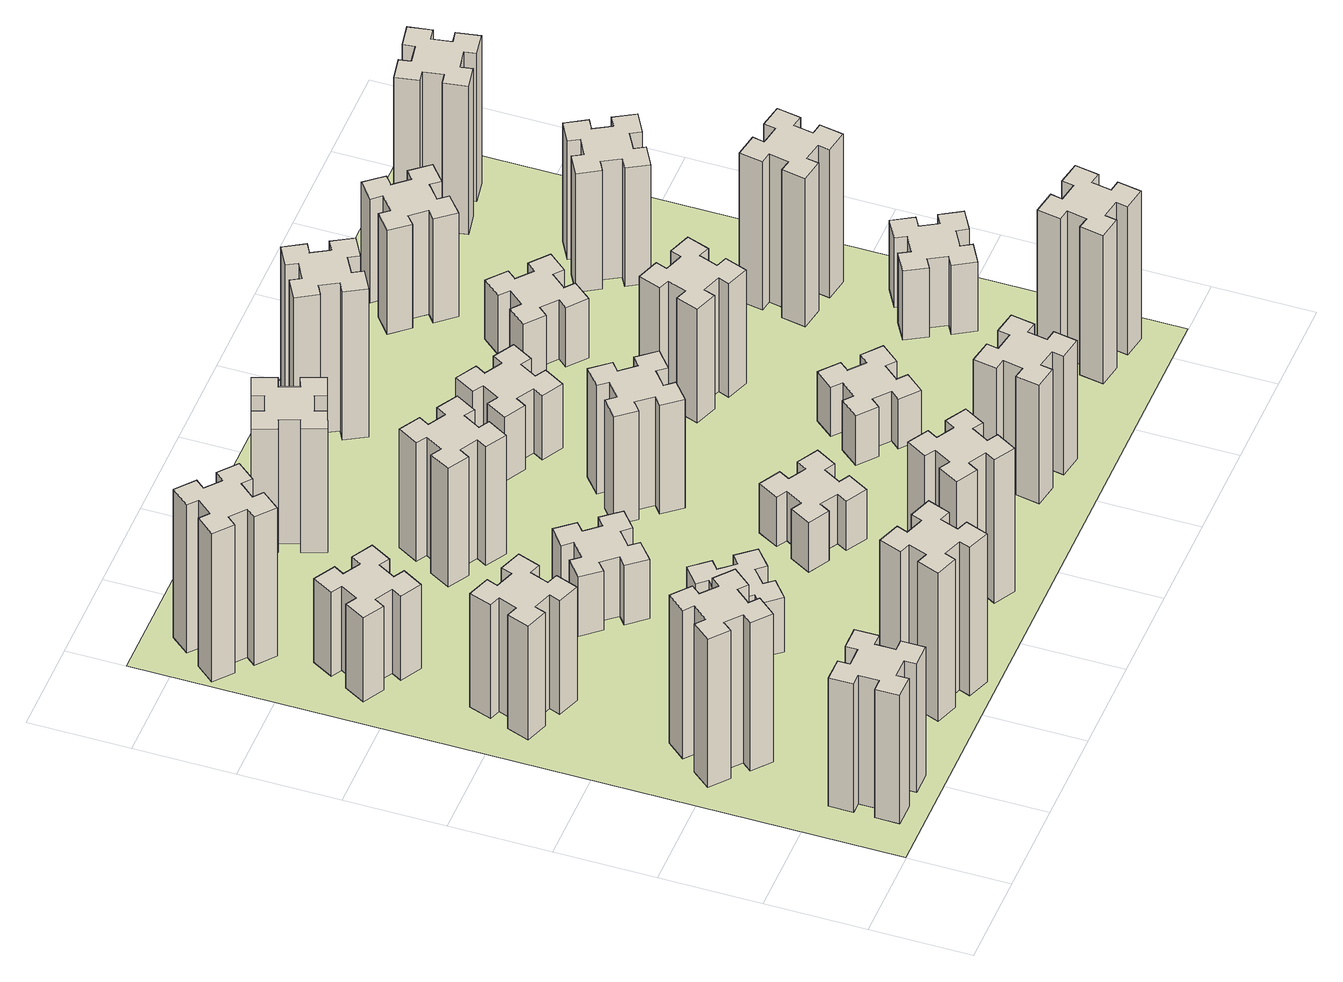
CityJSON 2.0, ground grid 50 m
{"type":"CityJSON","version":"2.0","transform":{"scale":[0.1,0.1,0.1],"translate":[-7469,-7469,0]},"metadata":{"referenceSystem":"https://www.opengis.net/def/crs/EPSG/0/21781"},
"CityObjects":{
"building1":{"type":"Building","attributes":{"class":"1000","function":"1000","usage":"1000","yearOfConstruction":2016,"roofType":"1000","measuredHeight":78,"storeysAboveGround":30,"storeysBelowGround":0},"geometry":[{"type":"Solid","lod":"1","boundaries":[[[[0,1,2,3,4,5,6,7,8,9,10,11,12,13,14,15,16,17,18,19]],[[17,16,20,21]],[[16,15,22,20]],[[15,14,23,22]],[[14,13,24,23]],[[13,12,25,24]],[[12,11,26,25]],[[11,10,27,26]],[[10,9,28,27]],[[9,8,29,28]],[[8,7,30,29]],[[7,6,31,30]],[[6,5,32,31]],[[5,4,33,32]],[[4,3,34,33]],[[3,2,35,34]],[[2,1,36,35]],[[1,0,37,36]],[[0,19,38,37]],[[19,18,39,38]],[[18,17,21,39]],[[24,25,26,27,28,29,30,31,32,33,34,35,36,37,38,39,21,20,22,23]]]]}]},
"building2":{"type":"Building","attributes":{"class":"1000","function":"1000","usage":"1000","yearOfConstruction":2016,"roofType":"1000","measuredHeight":90,"storeysAboveGround":30,"storeysBelowGround":0},"geometry":[{"type":"Solid","lod":"1","boundaries":[[[[40,41,42,43,44,45,46,47,48,49,50,51,52,53,54,55,56,57,58,59]],[[57,56,60,61]],[[56,55,62,60]],[[55,54,63,62]],[[54,53,64,63]],[[53,52,65,64]],[[52,51,66,65]],[[51,50,67,66]],[[50,49,68,67]],[[49,48,69,68]],[[48,47,70,69]],[[47,46,71,70]],[[46,45,72,71]],[[45,44,73,72]],[[44,43,74,73]],[[43,42,75,74]],[[42,41,76,75]],[[41,40,77,76]],[[40,59,78,77]],[[59,58,79,78]],[[58,57,61,79]],[[64,65,66,67,68,69,70,71,72,73,74,75,76,77,78,79,61,60,62,63]]]]}]},
"building3":{"type":"Building","attributes":{"class":"1000","function":"1000","usage":"1000","yearOfConstruction":2016,"roofType":"1000","measuredHeight":69,"storeysAboveGround":30,"storeysBelowGround":0},"geometry":[{"type":"Solid","lod":"1","boundaries":[[[[80,81,82,83,84,85,86,87,88,89,90,91,92,93,94,95,96,97,98,99]],[[97,96,100,101]],[[96,95,102,100]],[[95,94,103,102]],[[94,93,104,103]],[[93,92,105,104]],[[92,91,106,105]],[[91,90,107,106]],[[90,89,108,107]],[[89,88,109,108]],[[88,87,110,109]],[[87,86,111,110]],[[86,85,112,111]],[[85,84,113,112]],[[84,83,114,113]],[[83,82,115,114]],[[82,81,116,115]],[[81,80,117,116]],[[80,99,118,117]],[[99,98,119,118]],[[98,97,101,119]],[[104,105,106,107,108,109,110,111,112,113,114,115,116,117,118,119,101,100,102,103]]]]}]},
"building4":{"type":"Building","attributes":{"class":"1000","function":"1000","usage":"1000","yearOfConstruction":2016,"roofType":"1000","measuredHeight":51,"storeysAboveGround":30,"storeysBelowGround":0},"geometry":[{"type":"Solid","lod":"1","boundaries":[[[[120,121,122,123,124,125,126,127,128,129,130,131,132,133,134,135,136,137,138,139]],[[137,136,140,141]],[[136,135,142,140]],[[135,134,143,142]],[[134,133,144,143]],[[133,132,145,144]],[[132,131,146,145]],[[131,130,147,146]],[[130,129,148,147]],[[129,128,149,148]],[[128,127,150,149]],[[127,126,151,150]],[[126,125,152,151]],[[125,124,153,152]],[[124,123,154,153]],[[123,122,155,154]],[[122,121,156,155]],[[121,120,157,156]],[[120,139,158,157]],[[139,138,159,158]],[[138,137,141,159]],[[144,145,146,147,148,149,150,151,152,153,154,155,156,157,158,159,141,140,142,143]]]]}]},
"building5":{"type":"Building","attributes":{"class":"1000","function":"1000","usage":"1000","yearOfConstruction":2016,"roofType":"1000","measuredHeight":90,"storeysAboveGround":30,"storeysBelowGround":0},"geometry":[{"type":"Solid","lod":"1","boundaries":[[[[160,161,162,163,164,165,166,167,168,169,170,171,172,173,174,175,176,177,178,179]],[[177,176,180,181]],[[176,175,182,180]],[[175,174,183,182]],[[174,173,184,183]],[[173,172,185,184]],[[172,171,186,185]],[[171,170,187,186]],[[170,169,188,187]],[[169,168,189,188]],[[168,167,190,189]],[[167,166,191,190]],[[166,165,192,191]],[[165,164,193,192]],[[164,163,194,193]],[[163,162,195,194]],[[162,161,196,195]],[[161,160,197,196]],[[160,179,198,197]],[[179,178,199,198]],[[178,177,181,199]],[[184,185,186,187,188,189,190,191,192,193,194,195,196,197,198,199,181,180,182,183]]]]}]},
"building6":{"type":"Building","attributes":{"class":"1000","function":"1000","usage":"1000","yearOfConstruction":2016,"roofType":"1000","measuredHeight":90,"storeysAboveGround":30,"storeysBelowGround":0},"geometry":[{"type":"Solid","lod":"1","boundaries":[[[[200,201,202,203,204,205,206,207,208,209,210,211,212,213,214,215,216,217,218,219]],[[217,216,220,221]],[[216,215,222,220]],[[215,214,223,222]],[[214,213,224,223]],[[213,212,225,224]],[[212,211,226,225]],[[211,210,227,226]],[[210,209,228,227]],[[209,208,229,228]],[[208,207,230,229]],[[207,206,231,230]],[[206,205,232,231]],[[205,204,233,232]],[[204,203,234,233]],[[203,202,235,234]],[[202,201,236,235]],[[201,200,237,236]],[[200,219,238,237]],[[219,218,239,238]],[[218,217,221,239]],[[224,225,226,227,228,229,230,231,232,233,234,235,236,237,238,239,221,220,222,223]]]]}]},
"building7":{"type":"Building","attributes":{"class":"1000","function":"1000","usage":"1000","yearOfConstruction":2016,"roofType":"1000","measuredHeight":33,"storeysAboveGround":30,"storeysBelowGround":0},"geometry":[{"type":"Solid","lod":"1","boundaries":[[[[240,241,242,243,244,245,246,247,248,249,250,251,252,253,254,255,256,257,258,259]],[[257,256,260,261]],[[256,255,262,260]],[[255,254,263,262]],[[254,253,264,263]],[[253,252,265,264]],[[252,251,266,265]],[[251,250,267,266]],[[250,249,268,267]],[[249,248,269,268]],[[248,247,270,269]],[[247,246,271,270]],[[246,245,272,271]],[[245,244,273,272]],[[244,243,274,273]],[[243,242,275,274]],[[242,241,276,275]],[[241,240,277,276]],[[240,259,278,277]],[[259,258,279,278]],[[258,257,261,279]],[[264,265,266,267,268,269,270,271,272,273,274,275,276,277,278,279,261,260,262,263]]]]}]},
"building8":{"type":"Building","attributes":{"class":"1000","function":"1000","usage":"1000","yearOfConstruction":2016,"roofType":"1000","measuredHeight":36,"storeysAboveGround":30,"storeysBelowGround":0},"geometry":[{"type":"Solid","lod":"1","boundaries":[[[[280,281,282,283,284,285,286,287,288,289,290,291,292,293,294,295,296,297,298,299]],[[297,296,300,301]],[[296,295,302,300]],[[295,294,303,302]],[[294,293,304,303]],[[293,292,305,304]],[[292,291,306,305]],[[291,290,307,306]],[[290,289,308,307]],[[289,288,309,308]],[[288,287,310,309]],[[287,286,311,310]],[[286,285,312,311]],[[285,284,313,312]],[[284,283,314,313]],[[283,282,315,314]],[[282,281,316,315]],[[281,280,317,316]],[[280,299,318,317]],[[299,298,319,318]],[[298,297,301,319]],[[304,305,306,307,308,309,310,311,312,313,314,315,316,317,318,319,301,300,302,303]]]]}]},
"building9":{"type":"Building","attributes":{"class":"1000","function":"1000","usage":"1000","yearOfConstruction":2016,"roofType":"1000","measuredHeight":87,"storeysAboveGround":30,"storeysBelowGround":0},"geometry":[{"type":"Solid","lod":"1","boundaries":[[[[320,321,322,323,324,325,326,327,328,329,330,331,332,333,334,335,336,337,338,339]],[[337,336,340,341]],[[336,335,342,340]],[[335,334,343,342]],[[334,333,344,343]],[[333,332,345,344]],[[332,331,346,345]],[[331,330,347,346]],[[330,329,348,347]],[[329,328,349,348]],[[328,327,350,349]],[[327,326,351,350]],[[326,325,352,351]],[[325,324,353,352]],[[324,323,354,353]],[[323,322,355,354]],[[322,321,356,355]],[[321,320,357,356]],[[320,339,358,357]],[[339,338,359,358]],[[338,337,341,359]],[[344,345,346,347,348,349,350,351,352,353,354,355,356,357,358,359,341,340,342,343]]]]}]},
"building10":{"type":"Building","attributes":{"class":"1000","function":"1000","usage":"1000","yearOfConstruction":2016,"roofType":"1000","measuredHeight":72,"storeysAboveGround":30,"storeysBelowGround":0},"geometry":[{"type":"Solid","lod":"1","boundaries":[[[[360,361,362,363,364,365,366,367,368,369,370,371,372,373,374,375,376,377,378,379]],[[377,376,380,381]],[[376,375,382,380]],[[375,374,383,382]],[[374,373,384,383]],[[373,372,385,384]],[[372,371,386,385]],[[371,370,387,386]],[[370,369,388,387]],[[369,368,389,388]],[[368,367,390,389]],[[367,366,391,390]],[[366,365,392,391]],[[365,364,393,392]],[[364,363,394,393]],[[363,362,395,394]],[[362,361,396,395]],[[361,360,397,396]],[[360,379,398,397]],[[379,378,399,398]],[[378,377,381,399]],[[384,385,386,387,388,389,390,391,392,393,394,395,396,397,398,399,381,380,382,383]]]]}]},
"building11":{"type":"Building","attributes":{"class":"1000","function":"1000","usage":"1000","yearOfConstruction":2016,"roofType":"1000","measuredHeight":75,"storeysAboveGround":30,"storeysBelowGround":0},"geometry":[{"type":"Solid","lod":"1","boundaries":[[[[400,401,402,403,404,405,406,407,408,409,410,411,412,413,414,415,416,417,418,419]],[[417,416,420,421]],[[416,415,422,420]],[[415,414,423,422]],[[414,413,424,423]],[[413,412,425,424]],[[412,411,426,425]],[[411,410,427,426]],[[410,409,428,427]],[[409,408,429,428]],[[408,407,430,429]],[[407,406,431,430]],[[406,405,432,431]],[[405,404,433,432]],[[404,403,434,433]],[[403,402,435,434]],[[402,401,436,435]],[[401,400,437,436]],[[400,419,438,437]],[[419,418,439,438]],[[418,417,421,439]],[[424,425,426,427,428,429,430,431,432,433,434,435,436,437,438,439,421,420,422,423]]]]}]},
"building12":{"type":"Building","attributes":{"class":"1000","function":"1000","usage":"1000","yearOfConstruction":2016,"roofType":"1000","measuredHeight":30,"storeysAboveGround":30,"storeysBelowGround":0},"geometry":[{"type":"Solid","lod":"1","boundaries":[[[[440,441,442,443,444,445,446,447,448,449,450,451,452,453,454,455,456,457,458,459]],[[457,456,460,461]],[[456,455,462,460]],[[455,454,463,462]],[[454,453,464,463]],[[453,452,465,464]],[[452,451,466,465]],[[451,450,467,466]],[[450,449,468,467]],[[449,448,469,468]],[[448,447,470,469]],[[447,446,471,470]],[[446,445,472,471]],[[445,444,473,472]],[[444,443,474,473]],[[443,442,475,474]],[[442,441,476,475]],[[441,440,477,476]],[[440,459,478,477]],[[459,458,479,478]],[[458,457,461,479]],[[464,465,466,467,468,469,470,471,472,473,474,475,476,477,478,479,461,460,462,463]]]]}]},
"building13":{"type":"Building","attributes":{"class":"1000","function":"1000","usage":"1000","yearOfConstruction":2016,"roofType":"1000","measuredHeight":66,"storeysAboveGround":30,"storeysBelowGround":0},"geometry":[{"type":"Solid","lod":"1","boundaries":[[[[480,481,482,483,484,485,486,487,488,489,490,491,492,493,494,495,496,497,498,499]],[[497,496,500,501]],[[496,495,502,500]],[[495,494,503,502]],[[494,493,504,503]],[[493,492,505,504]],[[492,491,506,505]],[[491,490,507,506]],[[490,489,508,507]],[[489,488,509,508]],[[488,487,510,509]],[[487,486,511,510]],[[486,485,512,511]],[[485,484,513,512]],[[484,483,514,513]],[[483,482,515,514]],[[482,481,516,515]],[[481,480,517,516]],[[480,499,518,517]],[[499,498,519,518]],[[498,497,501,519]],[[504,505,506,507,508,509,510,511,512,513,514,515,516,517,518,519,501,500,502,503]]]]}]},
"building14":{"type":"Building","attributes":{"class":"1000","function":"1000","usage":"1000","yearOfConstruction":2016,"roofType":"1000","measuredHeight":72,"storeysAboveGround":30,"storeysBelowGround":0},"geometry":[{"type":"Solid","lod":"1","boundaries":[[[[520,521,522,523,524,525,526,527,528,529,530,531,532,533,534,535,536,537,538,539]],[[537,536,540,541]],[[536,535,542,540]],[[535,534,543,542]],[[534,533,544,543]],[[533,532,545,544]],[[532,531,546,545]],[[531,530,547,546]],[[530,529,548,547]],[[529,528,549,548]],[[528,527,550,549]],[[527,526,551,550]],[[526,525,552,551]],[[525,524,553,552]],[[524,523,554,553]],[[523,522,555,554]],[[522,521,556,555]],[[521,520,557,556]],[[520,539,558,557]],[[539,538,559,558]],[[538,537,541,559]],[[544,545,546,547,548,549,550,551,552,553,554,555,556,557,558,559,541,540,542,543]]]]}]},
"building15":{"type":"Building","attributes":{"class":"1000","function":"1000","usage":"1000","yearOfConstruction":2016,"roofType":"1000","measuredHeight":39,"storeysAboveGround":30,"storeysBelowGround":0},"geometry":[{"type":"Solid","lod":"1","boundaries":[[[[560,561,562,563,564,565,566,567,568,569,570,571,572,573,574,575,576,577,578,579]],[[577,576,580,581]],[[576,575,582,580]],[[575,574,583,582]],[[574,573,584,583]],[[573,572,585,584]],[[572,571,586,585]],[[571,570,587,586]],[[570,569,588,587]],[[569,568,589,588]],[[568,567,590,589]],[[567,566,591,590]],[[566,565,592,591]],[[565,564,593,592]],[[564,563,594,593]],[[563,562,595,594]],[[562,561,596,595]],[[561,560,597,596]],[[560,579,598,597]],[[579,578,599,598]],[[578,577,581,599]],[[584,585,586,587,588,589,590,591,592,593,594,595,596,597,598,599,581,580,582,583]]]]}]},
"building16":{"type":"Building","attributes":{"class":"1000","function":"1000","usage":"1000","yearOfConstruction":2016,"roofType":"1000","measuredHeight":90,"storeysAboveGround":30,"storeysBelowGround":0},"geometry":[{"type":"Solid","lod":"1","boundaries":[[[[600,601,602,603,604,605,606,607,608,609,610,611,612,613,614,615,616,617,618,619]],[[617,616,620,621]],[[616,615,622,620]],[[615,614,623,622]],[[614,613,624,623]],[[613,612,625,624]],[[612,611,626,625]],[[611,610,627,626]],[[610,609,628,627]],[[609,608,629,628]],[[608,607,630,629]],[[607,606,631,630]],[[606,605,632,631]],[[605,604,633,632]],[[604,603,634,633]],[[603,602,635,634]],[[602,601,636,635]],[[601,600,637,636]],[[600,619,638,637]],[[619,618,639,638]],[[618,617,621,639]],[[624,625,626,627,628,629,630,631,632,633,634,635,636,637,638,639,621,620,622,623]]]]}]},
"building17":{"type":"Building","attributes":{"class":"1000","function":"1000","usage":"1000","yearOfConstruction":2016,"roofType":"1000","measuredHeight":30,"storeysAboveGround":30,"storeysBelowGround":0},"geometry":[{"type":"Solid","lod":"1","boundaries":[[[[640,641,642,643,644,645,646,647,648,649,650,651,652,653,654,655,656,657,658,659]],[[657,656,660,661]],[[656,655,662,660]],[[655,654,663,662]],[[654,653,664,663]],[[653,652,665,664]],[[652,651,666,665]],[[651,650,667,666]],[[650,649,668,667]],[[649,648,669,668]],[[648,647,670,669]],[[647,646,671,670]],[[646,645,672,671]],[[645,644,673,672]],[[644,643,674,673]],[[643,642,675,674]],[[642,641,676,675]],[[641,640,677,676]],[[640,659,678,677]],[[659,658,679,678]],[[658,657,661,679]],[[664,665,666,667,668,669,670,671,672,673,674,675,676,677,678,679,661,660,662,663]]]]}]},
"building18":{"type":"Building","attributes":{"class":"1000","function":"1000","usage":"1000","yearOfConstruction":2016,"roofType":"1000","measuredHeight":69,"storeysAboveGround":30,"storeysBelowGround":0},"geometry":[{"type":"Solid","lod":"1","boundaries":[[[[680,681,682,683,684,685,686,687,688,689,690,691,692,693,694,695,696,697,698,699]],[[697,696,700,701]],[[696,695,702,700]],[[695,694,703,702]],[[694,693,704,703]],[[693,692,705,704]],[[692,691,706,705]],[[691,690,707,706]],[[690,689,708,707]],[[689,688,709,708]],[[688,687,710,709]],[[687,686,711,710]],[[686,685,712,711]],[[685,684,713,712]],[[684,683,714,713]],[[683,682,715,714]],[[682,681,716,715]],[[681,680,717,716]],[[680,699,718,717]],[[699,698,719,718]],[[698,697,701,719]],[[704,705,706,707,708,709,710,711,712,713,714,715,716,717,718,719,701,700,702,703]]]]}]},
"building19":{"type":"Building","attributes":{"class":"1000","function":"1000","usage":"1000","yearOfConstruction":2016,"roofType":"1000","measuredHeight":36,"storeysAboveGround":30,"storeysBelowGround":0},"geometry":[{"type":"Solid","lod":"1","boundaries":[[[[720,721,722,723,724,725,726,727,728,729,730,731,732,733,734,735,736,737,738,739]],[[737,736,740,741]],[[736,735,742,740]],[[735,734,743,742]],[[734,733,744,743]],[[733,732,745,744]],[[732,731,746,745]],[[731,730,747,746]],[[730,729,748,747]],[[729,728,749,748]],[[728,727,750,749]],[[727,726,751,750]],[[726,725,752,751]],[[725,724,753,752]],[[724,723,754,753]],[[723,722,755,754]],[[722,721,756,755]],[[721,720,757,756]],[[720,739,758,757]],[[739,738,759,758]],[[738,737,741,759]],[[744,745,746,747,748,749,750,751,752,753,754,755,756,757,758,759,741,740,742,743]]]]}]},
"building20":{"type":"Building","attributes":{"class":"1000","function":"1000","usage":"1000","yearOfConstruction":2016,"roofType":"1000","measuredHeight":90,"storeysAboveGround":30,"storeysBelowGround":0},"geometry":[{"type":"Solid","lod":"1","boundaries":[[[[760,761,762,763,764,765,766,767,768,769,770,771,772,773,774,775,776,777,778,779]],[[777,776,780,781]],[[776,775,782,780]],[[775,774,783,782]],[[774,773,784,783]],[[773,772,785,784]],[[772,771,786,785]],[[771,770,787,786]],[[770,769,788,787]],[[769,768,789,788]],[[768,767,790,789]],[[767,766,791,790]],[[766,765,792,791]],[[765,764,793,792]],[[764,763,794,793]],[[763,762,795,794]],[[762,761,796,795]],[[761,760,797,796]],[[760,779,798,797]],[[779,778,799,798]],[[778,777,781,799]],[[784,785,786,787,788,789,790,791,792,793,794,795,796,797,798,799,781,780,782,783]]]]}]},
"building21":{"type":"Building","attributes":{"class":"1000","function":"1000","usage":"1000","yearOfConstruction":2016,"roofType":"1000","measuredHeight":63,"storeysAboveGround":30,"storeysBelowGround":0},"geometry":[{"type":"Solid","lod":"1","boundaries":[[[[800,801,802,803,804,805,806,807,808,809,810,811,812,813,814,815,816,817,818,819]],[[817,816,820,821]],[[816,815,822,820]],[[815,814,823,822]],[[814,813,824,823]],[[813,812,825,824]],[[812,811,826,825]],[[811,810,827,826]],[[810,809,828,827]],[[809,808,829,828]],[[808,807,830,829]],[[807,806,831,830]],[[806,805,832,831]],[[805,804,833,832]],[[804,803,834,833]],[[803,802,835,834]],[[802,801,836,835]],[[801,800,837,836]],[[800,819,838,837]],[[819,818,839,838]],[[818,817,821,839]],[[824,825,826,827,828,829,830,831,832,833,834,835,836,837,838,839,821,820,822,823]]]]}]},
"building22":{"type":"Building","attributes":{"class":"1000","function":"1000","usage":"1000","yearOfConstruction":2016,"roofType":"1000","measuredHeight":42,"storeysAboveGround":30,"storeysBelowGround":0},"geometry":[{"type":"Solid","lod":"1","boundaries":[[[[840,841,842,843,844,845,846,847,848,849,850,851,852,853,854,855,856,857,858,859]],[[857,856,860,861]],[[856,855,862,860]],[[855,854,863,862]],[[854,853,864,863]],[[853,852,865,864]],[[852,851,866,865]],[[851,850,867,866]],[[850,849,868,867]],[[849,848,869,868]],[[848,847,870,869]],[[847,846,871,870]],[[846,845,872,871]],[[845,844,873,872]],[[844,843,874,873]],[[843,842,875,874]],[[842,841,876,875]],[[841,840,877,876]],[[840,859,878,877]],[[859,858,879,878]],[[858,857,861,879]],[[864,865,866,867,868,869,870,871,872,873,874,875,876,877,878,879,861,860,862,863]]]]}]},
"building23":{"type":"Building","attributes":{"class":"1000","function":"1000","usage":"1000","yearOfConstruction":2016,"roofType":"1000","measuredHeight":90,"storeysAboveGround":30,"storeysBelowGround":0},"geometry":[{"type":"Solid","lod":"1","boundaries":[[[[880,881,882,883,884,885,886,887,888,889,890,891,892,893,894,895,896,897,898,899]],[[897,896,900,901]],[[896,895,902,900]],[[895,894,903,902]],[[894,893,904,903]],[[893,892,905,904]],[[892,891,906,905]],[[891,890,907,906]],[[890,889,908,907]],[[889,888,909,908]],[[888,887,910,909]],[[887,886,911,910]],[[886,885,912,911]],[[885,884,913,912]],[[884,883,914,913]],[[883,882,915,914]],[[882,881,916,915]],[[881,880,917,916]],[[880,899,918,917]],[[899,898,919,918]],[[898,897,901,919]],[[904,905,906,907,908,909,910,911,912,913,914,915,916,917,918,919,901,900,902,903]]]]}]},
"building24":{"type":"Building","attributes":{"class":"1000","function":"1000","usage":"1000","yearOfConstruction":2016,"roofType":"1000","measuredHeight":72,"storeysAboveGround":30,"storeysBelowGround":0},"geometry":[{"type":"Solid","lod":"1","boundaries":[[[[920,921,922,923,924,925,926,927,928,929,930,931,932,933,934,935,936,937,938,939]],[[937,936,940,941]],[[936,935,942,940]],[[935,934,943,942]],[[934,933,944,943]],[[933,932,945,944]],[[932,931,946,945]],[[931,930,947,946]],[[930,929,948,947]],[[929,928,949,948]],[[928,927,950,949]],[[927,926,951,950]],[[926,925,952,951]],[[925,924,953,952]],[[924,923,954,953]],[[923,922,955,954]],[[922,921,956,955]],[[921,920,957,956]],[[920,939,958,957]],[[939,938,959,958]],[[938,937,941,959]],[[944,945,946,947,948,949,950,951,952,953,954,955,956,957,958,959,941,940,942,943]]]]}]},
"building25":{"type":"Building","attributes":{"class":"1000","function":"1000","usage":"1000","yearOfConstruction":2016,"roofType":"1000","measuredHeight":90,"storeysAboveGround":30,"storeysBelowGround":0},"geometry":[{"type":"Solid","lod":"1","boundaries":[[[[960,961,962,963,964,965,966,967,968,969,970,971,972,973,974,975,976,977,978,979]],[[977,976,980,981]],[[976,975,982,980]],[[975,974,983,982]],[[974,973,984,983]],[[973,972,985,984]],[[972,971,986,985]],[[971,970,987,986]],[[970,969,988,987]],[[969,968,989,988]],[[968,967,990,989]],[[967,966,991,990]],[[966,965,992,991]],[[965,964,993,992]],[[964,963,994,993]],[[963,962,995,994]],[[962,961,996,995]],[[961,960,997,996]],[[960,979,998,997]],[[979,978,999,998]],[[978,977,981,999]],[[984,985,986,987,988,989,990,991,992,993,994,995,996,997,998,999,981,980,982,983]]]]}]},
"landuse1":{"type":"LandUse","attributes":{"name":"plot1","function":"1010"},"geometry":[{"type":"MultiSurface","lod":"1","boundaries":[[[1000,1001,1002,1003]]]}]}
},
"vertices":[
[265,325,0],[265,225,0],[205,225,0],[205,105,0],[325,105,0],[325,165,0],[425,165,0],[425,105,0],[545,105,0],[545,225,0],[485,225,0],[485,325,0],[545,325,0],[545,445,0],[425,445,0],[425,385,0],[325,385,0],[325,445,0],[205,445,0],[205,325,0],[325,385,780],[325,445,780],[425,385,780],[425,445,780],[545,445,780],[545,325,780],[485,325,780],[485,225,780],[545,225,780],[545,105,780],[425,105,780],[425,165,780],[325,165,780],[325,105,780],[205,105,780],[205,225,780],[265,225,780],[265,325,780],[205,325,780],[205,445,780],
[484,1067,0],[408,1132,0],[446,1178,0],[354,1255,0],[277,1163,0],[323,1124,0],[259,1048,0],[213,1086,0],[136,994,0],[228,917,0],[266,963,0],[343,899,0],[304,853,0],[396,776,0],[473,868,0],[427,906,0],[492,983,0],[538,944,0],[615,1036,0],[523,1113,0],[492,983,900],[538,944,900],[427,906,900],[473,868,900],[396,776,900],[304,853,900],[343,899,900],[266,963,900],[228,917,900],[136,994,900],[213,1086,900],[259,1048,900],[323,1124,900],[277,1163,900],[354,1255,900],[446,1178,900],[408,1132,900],[484,1067,900],[523,1113,900],[615,1036,900],
[291,1869,0],[385,1835,0],[364,1779,0],[477,1737,0],[518,1850,0],[462,1871,0],[496,1965,0],[552,1944,0],[593,2057,0],[480,2098,0],[460,2042,0],[366,2076,0],[387,2132,0],[274,2173,0],[233,2060,0],[289,2040,0],[255,1946,0],[199,1967,0],[157,1854,0],[270,1813,0],[255,1946,690],[199,1967,690],[289,2040,690],[233,2060,690],[274,2173,690],[387,2132,690],[366,2076,690],[460,2042,690],[480,2098,690],[593,2057,690],[552,1944,690],[496,1965,690],[462,1871,690],[518,1850,690],[477,1737,690],[364,1779,690],[385,1835,690],[291,1869,690],[270,1813,690],[157,1854,690],
[446,2597,0],[496,2684,0],[548,2654,0],[608,2758,0],[504,2818,0],[474,2766,0],[387,2816,0],[417,2868,0],[313,2928,0],[253,2824,0],[305,2794,0],[255,2707,0],[203,2737,0],[143,2633,0],[247,2573,0],[277,2625,0],[364,2575,0],[334,2523,0],[438,2463,0],[498,2567,0],[364,2575,510],[334,2523,510],[277,2625,510],[247,2573,510],[143,2633,510],[203,2737,510],[255,2707,510],[305,2794,510],[253,2824,510],[313,2928,510],[417,2868,510],[387,2816,510],[474,2766,510],[504,2818,510],[608,2758,510],[548,2654,510],[496,2684,510],[446,2597,510],[498,2567,510],[438,2463,510],
[1029,360,0],[995,266,0],[939,287,0],[897,174,0],[1010,133,0],[1031,189,0],[1125,155,0],[1104,99,0],[1217,57,0],[1258,170,0],[1202,191,0],[1236,285,0],[1292,264,0],[1333,377,0],[1220,418,0],[1200,362,0],[1106,396,0],[1127,452,0],[1014,493,0],[973,380,0],[1106,396,900],[1127,452,900],[1200,362,900],[1220,418,900],[1333,377,900],[1292,264,900],[1236,285,900],[1202,191,900],[1258,170,900],[1217,57,900],[1104,99,900],[1125,155,900],[1031,189,900],[1010,133,900],[897,174,900],[939,287,900],[995,266,900],[1029,360,900],[973,380,900],[1014,493,900],
[384,3387,0],[308,3452,0],[346,3498,0],[254,3575,0],[177,3483,0],[223,3444,0],[159,3368,0],[113,3406,0],[36,3314,0],[128,3237,0],[166,3283,0],[243,3219,0],[204,3173,0],[296,3096,0],[373,3188,0],[327,3226,0],[392,3303,0],[438,3264,0],[515,3356,0],[423,3433,0],[392,3303,900],[438,3264,900],[327,3226,900],[373,3188,900],[296,3096,900],[204,3173,900],[243,3219,900],[166,3283,900],[128,3237,900],[36,3314,900],[113,3406,900],[159,3368,900],[223,3444,900],[177,3483,900],[254,3575,900],[346,3498,900],[308,3452,900],[384,3387,900],[423,3433,900],[515,3356,900],
[1083,1332,0],[1006,1267,0],[968,1313,0],[876,1236,0],[953,1144,0],[999,1183,0],[1063,1106,0],[1017,1068,0],[1094,976,0],[1186,1053,0],[1148,1099,0],[1224,1163,0],[1263,1117,0],[1355,1194,0],[1278,1286,0],[1232,1248,0],[1167,1324,0],[1213,1363,0],[1136,1455,0],[1044,1378,0],[1167,1324,330],[1213,1363,330],[1232,1248,330],[1278,1286,330],[1355,1194,330],[1263,1117,330],[1224,1163,330],[1148,1099,330],[1186,1053,330],[1094,976,330],[1017,1068,330],[1063,1106,330],[999,1183,330],[953,1144,330],[876,1236,330],[968,1313,330],[1006,1267,330],[1083,1332,330],[1044,1378,330],[1136,1455,330],
[1083,1972,0],[1006,1907,0],[968,1953,0],[876,1876,0],[953,1784,0],[999,1823,0],[1063,1746,0],[1017,1708,0],[1094,1616,0],[1186,1693,0],[1148,1739,0],[1224,1803,0],[1263,1757,0],[1355,1834,0],[1278,1926,0],[1232,1888,0],[1167,1964,0],[1213,2003,0],[1136,2095,0],[1044,2018,0],[1167,1964,360],[1213,2003,360],[1232,1888,360],[1278,1926,360],[1355,1834,360],[1263,1757,360],[1224,1803,360],[1148,1739,360],[1186,1693,360],[1094,1616,360],[1017,1708,360],[1063,1746,360],[999,1823,360],[953,1784,360],[876,1876,360],[968,1953,360],[1006,1907,360],[1083,1972,360],[1044,2018,360],[1136,2095,360],
[1657,305,0],[1744,255,0],[1714,203,0],[1818,143,0],[1878,247,0],[1826,277,0],[1876,364,0],[1928,334,0],[1988,438,0],[1884,498,0],[1854,446,0],[1767,496,0],[1797,548,0],[1693,608,0],[1633,504,0],[1685,474,0],[1635,387,0],[1583,417,0],[1523,313,0],[1627,253,0],[1635,387,870],[1583,417,870],[1685,474,870],[1633,504,870],[1693,608,870],[1797,548,870],[1767,496,870],[1854,446,870],[1884,498,870],[1988,438,870],[1928,334,870],[1876,364,870],[1826,277,870],[1878,247,870],[1818,143,870],[1714,203,870],[1744,255,870],[1657,305,870],[1627,253,870],[1523,313,870],
[1314,2666,0],[1227,2716,0],[1257,2768,0],[1153,2828,0],[1093,2724,0],[1145,2694,0],[1095,2607,0],[1043,2637,0],[983,2533,0],[1087,2473,0],[1117,2525,0],[1204,2475,0],[1174,2423,0],[1278,2363,0],[1338,2467,0],[1286,2497,0],[1336,2584,0],[1388,2554,0],[1448,2658,0],[1344,2718,0],[1336,2584,720],[1388,2554,720],[1286,2497,720],[1338,2467,720],[1278,2363,720],[1174,2423,720],[1204,2475,720],[1117,2525,720],[1087,2473,720],[983,2533,720],[1043,2637,720],[1095,2607,720],[1145,2694,720],[1093,2724,720],[1153,2828,720],[1257,2768,720],[1227,2716,720],[1314,2666,720],[1344,2718,720],[1448,2658,720],
[1125,3456,0],[1031,3422,0],[1010,3478,0],[897,3437,0],[939,3324,0],[995,3345,0],[1029,3251,0],[973,3230,0],[1014,3117,0],[1127,3159,0],[1106,3215,0],[1200,3249,0],[1220,3193,0],[1333,3234,0],[1292,3347,0],[1236,3326,0],[1202,3420,0],[1258,3440,0],[1217,3553,0],[1104,3512,0],[1202,3420,750],[1258,3440,750],[1236,3326,750],[1292,3347,750],[1333,3234,750],[1220,3193,750],[1200,3249,750],[1106,3215,750],[1127,3159,750],[1014,3117,750],[973,3230,750],[1029,3251,750],[995,3345,750],[939,3324,750],[897,3437,750],[1010,3478,750],[1031,3422,750],[1125,3456,750],[1104,3512,750],[1217,3553,750],
[1757,1045,0],[1844,995,0],[1814,943,0],[1918,883,0],[1978,987,0],[1926,1017,0],[1976,1104,0],[2028,1074,0],[2088,1178,0],[1984,1238,0],[1954,1186,0],[1867,1236,0],[1897,1288,0],[1793,1348,0],[1733,1244,0],[1785,1214,0],[1735,1127,0],[1683,1157,0],[1623,1053,0],[1727,993,0],[1735,1127,300],[1683,1157,300],[1785,1214,300],[1733,1244,300],[1793,1348,300],[1897,1288,300],[1867,1236,300],[1954,1186,300],[1984,1238,300],[2088,1178,300],[2028,1074,300],[1976,1104,300],[1926,1017,300],[1978,987,300],[1918,883,300],[1814,943,300],[1844,995,300],[1757,1045,300],[1727,993,300],[1623,1053,300],
[1972,1988,0],[1907,2064,0],[1953,2103,0],[1876,2195,0],[1784,2118,0],[1823,2072,0],[1746,2007,0],[1708,2053,0],[1616,1976,0],[1693,1884,0],[1739,1923,0],[1803,1846,0],[1757,1808,0],[1834,1716,0],[1926,1793,0],[1888,1839,0],[1964,1903,0],[2003,1857,0],[2095,1934,0],[2018,2026,0],[1964,1903,660],[2003,1857,660],[1888,1839,660],[1926,1793,660],[1834,1716,660],[1757,1808,660],[1803,1846,660],[1739,1923,660],[1693,1884,660],[1616,1976,660],[1708,2053,660],[1746,2007,660],[1823,2072,660],[1784,2118,660],[1876,2195,660],[1953,2103,660],[1907,2064,660],[1972,1988,660],[2018,2026,660],[2095,1934,660],
[2496,444,0],[2478,345,0],[2419,356,0],[2398,237,0],[2517,217,0],[2527,276,0],[2625,258,0],[2615,199,0],[2733,178,0],[2754,297,0],[2695,307,0],[2712,405,0],[2771,395,0],[2792,513,0],[2674,534,0],[2664,475,0],[2565,492,0],[2576,551,0],[2457,572,0],[2437,454,0],[2565,492,720],[2576,551,720],[2664,475,720],[2674,534,720],[2792,513,720],[2771,395,720],[2712,405,720],[2695,307,720],[2754,297,720],[2733,178,720],[2615,199,720],[2625,258,720],[2527,276,720],[2517,217,720],[2398,237,720],[2419,356,720],[2478,345,720],[2496,444,720],[2437,454,720],[2457,572,720],
[2026,2497,0],[2076,2584,0],[2128,2554,0],[2188,2658,0],[2084,2718,0],[2054,2666,0],[1967,2716,0],[1997,2768,0],[1893,2828,0],[1833,2724,0],[1885,2694,0],[1835,2607,0],[1783,2637,0],[1723,2533,0],[1827,2473,0],[1857,2525,0],[1944,2475,0],[1914,2423,0],[2018,2363,0],[2078,2467,0],[1944,2475,390],[1914,2423,390],[1857,2525,390],[1827,2473,390],[1723,2533,390],[1783,2637,390],[1835,2607,390],[1885,2694,390],[1833,2724,390],[1893,2828,390],[1997,2768,390],[1967,2716,390],[2054,2666,390],[2084,2718,390],[2188,2658,390],[2128,2554,390],[2076,2584,390],[2026,2497,390],[2078,2467,390],[2018,2363,390],
[1844,3556,0],[1757,3506,0],[1727,3558,0],[1623,3498,0],[1683,3394,0],[1735,3424,0],[1785,3337,0],[1733,3307,0],[1793,3203,0],[1897,3263,0],[1867,3315,0],[1954,3365,0],[1984,3313,0],[2088,3373,0],[2028,3477,0],[1976,3447,0],[1926,3534,0],[1978,3564,0],[1918,3668,0],[1814,3608,0],[1926,3534,900],[1978,3564,900],[1976,3447,900],[2028,3477,900],[2088,3373,900],[1984,3313,900],[1954,3365,900],[1867,3315,900],[1897,3263,900],[1793,3203,900],[1733,3307,900],[1785,3337,900],[1735,3424,900],[1683,3394,900],[1623,3498,900],[1727,3558,900],[1757,3506,900],[1844,3556,900],[1814,3608,900],[1918,3668,900],
[2647,1006,0],[2712,1083,0],[2758,1044,0],[2835,1136,0],[2743,1213,0],[2704,1167,0],[2628,1232,0],[2666,1278,0],[2574,1355,0],[2497,1263,0],[2543,1224,0],[2479,1148,0],[2433,1186,0],[2356,1094,0],[2448,1017,0],[2486,1063,0],[2563,999,0],[2524,953,0],[2616,876,0],[2693,968,0],[2563,999,300],[2524,953,300],[2486,1063,300],[2448,1017,300],[2356,1094,300],[2433,1186,300],[2479,1148,300],[2543,1224,300],[2497,1263,300],[2574,1355,300],[2666,1278,300],[2628,1232,300],[2704,1167,300],[2743,1213,300],[2835,1136,300],[2758,1044,300],[2712,1083,300],[2647,1006,300],[2693,968,300],[2616,876,300],
[2682,1871,0],[2716,1965,0],[2772,1944,0],[2813,2057,0],[2700,2098,0],[2680,2042,0],[2586,2076,0],[2607,2132,0],[2494,2173,0],[2453,2060,0],[2509,2040,0],[2475,1946,0],[2419,1967,0],[2377,1854,0],[2490,1813,0],[2511,1869,0],[2605,1835,0],[2584,1779,0],[2697,1737,0],[2738,1850,0],[2605,1835,690],[2584,1779,690],[2511,1869,690],[2490,1813,690],[2377,1854,690],[2419,1967,690],[2475,1946,690],[2509,2040,690],[2453,2060,690],[2494,2173,690],[2607,2132,690],[2586,2076,690],[2680,2042,690],[2700,2098,690],[2813,2057,690],[2772,1944,690],[2716,1965,690],[2682,1871,690],[2738,1850,690],[2697,1737,690],
[2486,2643,0],[2563,2579,0],[2524,2533,0],[2616,2456,0],[2693,2548,0],[2647,2586,0],[2712,2663,0],[2758,2624,0],[2835,2716,0],[2743,2793,0],[2704,2747,0],[2628,2812,0],[2666,2858,0],[2574,2935,0],[2497,2843,0],[2543,2804,0],[2479,2728,0],[2433,2766,0],[2356,2674,0],[2448,2597,0],[2479,2728,360],[2433,2766,360],[2543,2804,360],[2497,2843,360],[2574,2935,360],[2666,2858,360],[2628,2812,360],[2704,2747,360],[2743,2793,360],[2835,2716,360],[2758,2624,360],[2712,2663,360],[2647,2586,360],[2693,2548,360],[2616,2456,360],[2524,2533,360],[2563,2579,360],[2486,2643,360],[2448,2597,360],[2356,2674,360],
[3504,475,0],[3405,492,0],[3416,551,0],[3297,572,0],[3277,454,0],[3336,444,0],[3318,345,0],[3259,356,0],[3238,237,0],[3357,217,0],[3367,276,0],[3465,258,0],[3455,199,0],[3573,178,0],[3594,297,0],[3535,307,0],[3552,405,0],[3611,395,0],[3632,513,0],[3514,534,0],[3552,405,900],[3611,395,900],[3535,307,900],[3594,297,900],[3573,178,900],[3455,199,900],[3465,258,900],[3367,276,900],[3357,217,900],[3238,237,900],[3259,356,900],[3318,345,900],[3336,444,900],[3277,454,900],[3297,572,900],[3416,551,900],[3405,492,900],[3504,475,900],[3514,534,900],[3632,513,900],
[2812,3368,0],[2747,3444,0],[2793,3483,0],[2716,3575,0],[2624,3498,0],[2663,3452,0],[2586,3387,0],[2548,3433,0],[2456,3356,0],[2533,3264,0],[2579,3303,0],[2643,3226,0],[2597,3188,0],[2674,3096,0],[2766,3173,0],[2728,3219,0],[2804,3283,0],[2843,3237,0],[2935,3314,0],[2858,3406,0],[2804,3283,630],[2843,3237,630],[2728,3219,630],[2766,3173,630],[2674,3096,630],[2597,3188,630],[2643,3226,630],[2579,3303,630],[2533,3264,630],[2456,3356,630],[2548,3433,630],[2586,3387,630],[2663,3452,630],[2624,3498,630],[2716,3575,630],[2793,3483,630],[2747,3444,630],[2812,3368,630],[2858,3406,630],[2935,3314,630],
[3315,1104,0],[3365,1017,0],[3313,987,0],[3373,883,0],[3477,943,0],[3447,995,0],[3534,1045,0],[3564,993,0],[3668,1053,0],[3608,1157,0],[3556,1127,0],[3506,1214,0],[3558,1244,0],[3498,1348,0],[3394,1288,0],[3424,1236,0],[3337,1186,0],[3307,1238,0],[3203,1178,0],[3263,1074,0],[3337,1186,420],[3307,1238,420],[3424,1236,420],[3394,1288,420],[3498,1348,420],[3558,1244,420],[3506,1214,420],[3556,1127,420],[3608,1157,420],[3668,1053,420],[3564,993,420],[3534,1045,420],[3447,995,420],[3477,943,420],[3373,883,420],[3313,987,420],[3365,1017,420],[3315,1104,420],[3263,1074,420],[3203,1178,420],
[3267,1656,0],[3365,1638,0],[3355,1579,0],[3473,1558,0],[3494,1677,0],[3435,1687,0],[3452,1785,0],[3511,1775,0],[3532,1893,0],[3414,1914,0],[3404,1855,0],[3305,1872,0],[3316,1931,0],[3197,1952,0],[3177,1834,0],[3236,1824,0],[3218,1725,0],[3159,1736,0],[3138,1617,0],[3257,1597,0],[3218,1725,900],[3159,1736,900],[3236,1824,900],[3177,1834,900],[3197,1952,900],[3316,1931,900],[3305,1872,900],[3404,1855,900],[3414,1914,900],[3532,1893,900],[3511,1775,900],[3452,1785,900],[3435,1687,900],[3494,1677,900],[3473,1558,900],[3355,1579,900],[3365,1638,900],[3267,1656,900],[3257,1597,900],[3138,1617,900],
[3247,2475,0],[3334,2525,0],[3364,2473,0],[3468,2533,0],[3408,2637,0],[3356,2607,0],[3306,2694,0],[3358,2724,0],[3298,2828,0],[3194,2768,0],[3224,2716,0],[3137,2666,0],[3107,2718,0],[3003,2658,0],[3063,2554,0],[3115,2584,0],[3165,2497,0],[3113,2467,0],[3173,2363,0],[3277,2423,0],[3165,2497,720],[3113,2467,720],[3115,2584,720],[3063,2554,720],[3003,2658,720],[3107,2718,720],[3137,2666,720],[3224,2716,720],[3194,2768,720],[3298,2828,720],[3358,2724,720],[3306,2694,720],[3356,2607,720],[3408,2637,720],[3468,2533,720],[3364,2473,720],[3334,2525,720],[3247,2475,720],[3277,2423,720],[3173,2363,720],
[3365,3552,0],[3267,3535,0],[3257,3594,0],[3138,3573,0],[3159,3455,0],[3218,3465,0],[3236,3367,0],[3177,3357,0],[3197,3238,0],[3316,3259,0],[3305,3318,0],[3404,3336,0],[3414,3277,0],[3532,3297,0],[3511,3416,0],[3452,3405,0],[3435,3504,0],[3494,3514,0],[3473,3632,0],[3355,3611,0],[3435,3504,900],[3494,3514,900],[3452,3405,900],[3511,3416,900],[3532,3297,900],[3414,3277,900],[3404,3336,900],[3305,3318,900],[3316,3259,900],[3197,3238,900],[3177,3357,900],[3236,3367,900],[3218,3465,900],[3159,3455,900],[3138,3573,900],[3257,3594,900],[3267,3535,900],[3365,3552,900],[3355,3611,900],[3473,3632,900],
[5,3705,0],[3705,3705,0],[3705,5,0],[5,5,0]
]}
